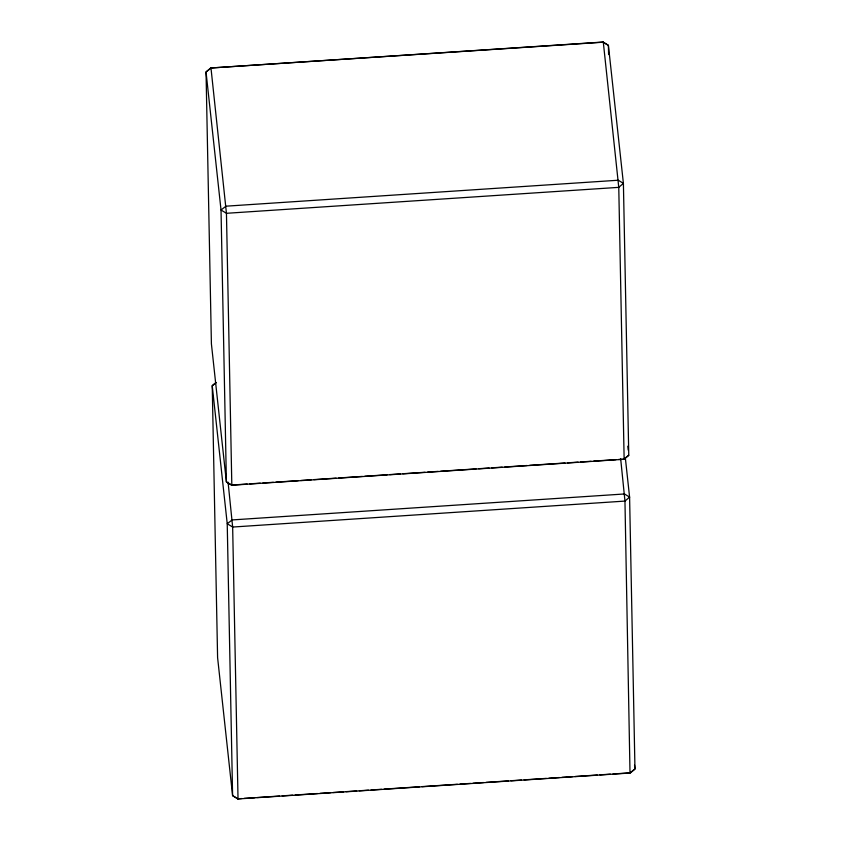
<?xml version="1.0" encoding="UTF-8"?>
<svg xmlns="http://www.w3.org/2000/svg" width="841" height="841" viewBox="0 0 841 841"><rect width="100%" height="100%" fill="white"/><g stroke="black" fill="none" stroke-linecap="round" stroke-linejoin="round"><path stroke-width="1.26" d="M210.671 68.005L206.034 71.969L211.406 343.874L226.397 481.914L231.822 485.215L624.138 459.26L628.774 455.296L623.402 183.38L608.4 45.351L602.976 42.05L210.671 68.005L603.302 42.197L618.766 187.354L624.138 459.26L618.577 459.459M215.937 382.539L212.226 385.704L217.598 657.62L232.6 795.649L238.024 798.95L630.33 772.995L634.966 769.031L629.594 497.126L625.357 458.061M216.2 382.655L212.226 385.704L227.228 523.743L232.6 795.649L238.024 798.95L232.652 527.044L228.079 482.156M624.8 458.345L628.774 455.296M613.005 773.972L630.004 772.847L634.966 769.031L634.545 765.121M231.496 485.068L247.191 484.027M249.809 483.848L260.268 483.165M262.886 482.986L273.346 482.292M275.964 482.124L298.187 480.653M300.805 480.474L311.265 479.791M313.882 479.612L336.116 478.14M338.734 477.972L362.271 476.416M364.878 476.237L387.112 474.766M389.73 474.597L400.19 473.904M402.807 473.735L425.041 472.264M427.649 472.085L438.119 471.391M440.726 471.223L476.038 468.889M478.655 468.71L489.115 468.017M491.733 467.848L502.193 467.154M504.81 466.986L527.044 465.515M529.651 465.336L564.963 463.002M567.58 462.834L578.04 462.14M580.658 461.961L591.118 461.278M593.735 461.099L615.959 459.628M237.698 798.803L241.619 798.54M244.237 798.372L254.697 797.678M257.314 797.51L279.538 796.038M282.155 795.859L292.615 795.165M295.233 794.997L317.467 793.526M320.085 793.357L330.545 792.664M333.162 792.485L343.622 791.802M346.229 791.623L356.7 790.929M359.307 790.761L368.463 790.151M371.081 789.983L381.541 789.289M384.158 789.11L419.47 786.777M422.077 786.608L457.388 784.275M460.006 784.096L470.466 783.402M473.084 783.234L483.543 782.54M486.161 782.372L508.395 780.9M511.002 780.721L521.473 780.028M524.08 779.859L546.314 778.388M548.931 778.219L559.391 777.526M562.009 777.347L572.469 776.653M575.086 776.485L597.31 775.013M599.927 774.845L610.387 774.151M630.004 772.847L624.958 501.089L620.679 458.808M602.976 42.05L608.4 45.351L608.59 54.549M627.785 446.182L628.206 450.082M623.402 183.38L618.766 187.354L226.45 213.299L221.025 209.998L206.034 71.969L210.996 68.153L226.45 213.299L231.822 485.215L226.397 481.914L221.025 209.998L225.987 206.182L618.303 180.226L623.402 183.38M629.594 497.126L624.958 501.089L232.652 527.044L227.228 523.743L232.19 519.927L624.495 493.972L629.594 497.126"/></g></svg>
